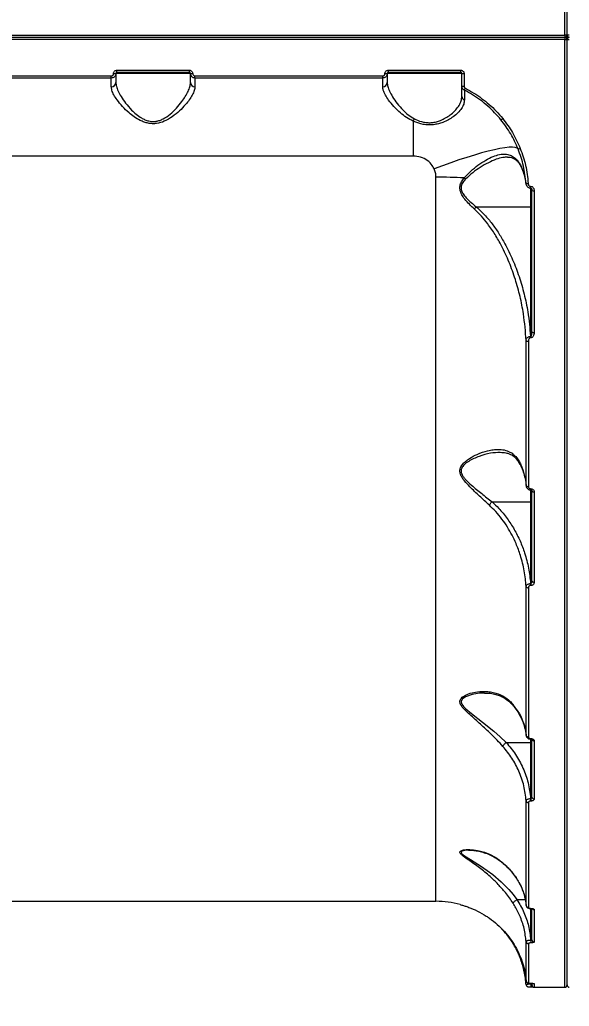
# Model space of a CAD drawing. Header units: millimetres. Extents: x -7735 to 7893, y -6545 to 6034.
# Drawn here: x -2236.2 to -1993.2, y 2272.7 to 2708.9 of the extents above; entities that cross this region are included whole.
import ezdxf

# ---------------------------------------------------------------- set-up
doc = ezdxf.new("R2010")
doc.units = ezdxf.units.MM
for name, color, linetype in [('DIKOM_ОБЪЕКТ', 7, 'Continuous'), ('DIKOM_РАЗМЕР_ЗОНА', 7, 'Continuous'), ('DIKOM_РАЗМЕР_ОБЪЕКТА', 7, 'Continuous')]:
    doc.layers.add(name, color=color, linetype=linetype)
doc.styles.add('style1', font='arial.ttf', dxfattribs={"width": 0.8})
doc.dimstyles.new('1-50', dxfattribs={"dimtxt": 300, "dimasz": 200, "dimexe": 100, "dimexo": 0, "dimgap": 100, "dimtad": 1, "dimtxsty": 'style1', "dimcen": 200, "dimclrd": 7, "dimclre": 7, "dimclrt": 7, "dimadec": 1, "dimazin": 2, "dimtfac": 1, "dimtmove": 0, "dimatfit": 2, "dimfxl": 0, "dimlwd": 25, "dimlwe": 18, "dimarcsym": 0})

# ---------------------------------------------------------------- blocks, each defined once
blk = doc.blocks.new('*D1')
at = {"layer": 'Defpoints', "color": 0, "transparency": 16777216}
for p in [(-1659.72, 4539.04), (-6635.97, -4006.79), (-1659.72, -4006.79)]:
    blk.add_point(p, dxfattribs=at)
at = {"layer": 'DIKOM_РАЗМЕР_ОБЪЕКТА', "color": 7, "lineweight": 18, "transparency": 16777216}
for p, q in [((-1659.72, 4539.04), (-6735.97, 4539.04)), ((-1659.72, -4006.79), (-6735.97, -4006.79))]:
    blk.add_line(p, q, dxfattribs=at)
at = {"layer": 'DIKOM_РАЗМЕР_ОБЪЕКТА', "color": 7, "lineweight": 25, "transparency": 16777216}
blk.add_line((-6635.97, 4339.04), (-6635.97, -3806.79), dxfattribs=at)
at = {"layer": 'DIKOM_РАЗМЕР_ОБЪЕКТА', "color": 7, "transparency": 16777216}
for points in [[(-6669.31, 4339.04), (-6602.64, 4339.04), (-6635.97, 4539.04)], [(-6669.31, -3806.79), (-6602.64, -3806.79), (-6635.97, -4006.79)]]:
    blk.add_solid(points, dxfattribs=at)
at = {"layer": 'DIKOM_РАЗМЕР_ОБЪЕКТА', "color": 7, "transparency": 16777216, "insert": (-6889.14, 266.13), "char_height": 300, "attachment_point": 5, "rotation": 90, "style": 'style1'}
blk.add_mtext('8550', dxfattribs=at)
blk = doc.blocks.new('*D2')
at = {"layer": 'Defpoints', "color": 0, "transparency": 16777216}
for p in [(-1994.19, 6033.86), (-7284.85, -5501.61), (-1994.19, -5501.61)]:
    blk.add_point(p, dxfattribs=at)
at = {"layer": 'DIKOM_РАЗМЕР_ЗОНА', "color": 7, "lineweight": 18, "transparency": 16777216}
for p, q in [((-1994.19, 6033.86), (-7384.85, 6033.86)), ((-1994.19, -5501.61), (-7384.85, -5501.61))]:
    blk.add_line(p, q, dxfattribs=at)
at = {"layer": 'DIKOM_РАЗМЕР_ЗОНА', "color": 7, "lineweight": 25, "transparency": 16777216}
blk.add_line((-7284.85, 5833.86), (-7284.85, -5301.61), dxfattribs=at)
at = {"layer": 'DIKOM_РАЗМЕР_ЗОНА', "color": 7, "transparency": 16777216}
for points in [[(-7318.18, 5833.86), (-7251.52, 5833.86), (-7284.85, 6033.86)], [(-7318.18, -5301.61), (-7251.52, -5301.61), (-7284.85, -5501.61)]]:
    blk.add_solid(points, dxfattribs=at)
at = {"layer": 'DIKOM_РАЗМЕР_ЗОНА', "color": 7, "transparency": 16777216, "insert": (-7538.02, 266.13), "char_height": 300, "attachment_point": 5, "rotation": 90, "style": 'style1'}
blk.add_mtext('11550', dxfattribs=at)

msp = doc.modelspace()

# ---------------------------------------------------------------- linework, layer by layer
at = {"layer": 'DIKOM_ОБЪЕКТ', "color": 7, "linetype": 'Continuous', "lineweight": 15}
for p, q in [((-1995.19, 2702.128), (-1995.19, 3121.125)), ((-1994.19, 2702.125), (-1994.19, 3120.125)), ((-2479.19, 2702.128), (-1995.19, 2702.128)), ((-2479.19, 2701.125), (-1995.19, 2701.125)), ((-1995.19, 2700.123), (-2479.19, 2700.123)), ((-1995.19, 2702.128), (-1995.19, 2701.125)), ((-1995.19, 2701.125), (-1995.19, 2700.123)), ((-1995.19, 2281.125), (-1995.19, 2700.123)), ((-1994.19, 2700.125), (-1994.19, 2702.125)), ((-1994.19, 2282.125), (-1994.19, 2700.125)), ((-2278.69, 2684.085), (-2195.69, 2684.085)), ((-2195.69, 2683.125), (-2278.69, 2683.125)), ((-2195.69, 2683.125), (-2195.69, 2684.085)), ((-2195.69, 2679.268), (-2195.69, 2683.125)), ((-2193.69, 2685.125), (-2193.69, 2681.075)), ((-2160.69, 2685.125), (-2193.69, 2685.125)), ((-2193.19, 2686.591), (-2161.19, 2686.591)), ((-2193.19, 2685.625), (-2193.19, 2686.591)), ((-2161.19, 2685.625), (-2193.19, 2685.625)), ((-2161.19, 2685.625), (-2161.19, 2686.591)), ((-2160.69, 2681.075), (-2160.69, 2685.125)), ((-2158.69, 2684.085), (-2075.69, 2684.085)), ((-2158.69, 2683.125), (-2158.69, 2684.085)), ((-2158.69, 2683.125), (-2158.69, 2679.268)), ((-2075.69, 2683.125), (-2158.69, 2683.125)), ((-2075.69, 2683.125), (-2075.69, 2684.085)), ((-2075.69, 2679.268), (-2075.69, 2683.125)), ((-2073.69, 2685.125), (-2073.69, 2681.075)), ((-2040.69, 2685.125), (-2073.69, 2685.125)), ((-2073.19, 2686.591), (-2041.19, 2686.591)), ((-2073.19, 2685.625), (-2073.19, 2686.591)), ((-2041.19, 2685.625), (-2073.19, 2685.625)), ((-2041.19, 2685.625), (-2041.19, 2686.591)), ((-2040.69, 2679.512), (-2040.69, 2685.125)), ((-2039.69, 2685.087), (-2039.69, 2679.461)), ((-2062.19, 2664.032), (-2062.19, 2648.623)), ((-2062.19, 2648.623), (-2412.19, 2648.623)), ((-2052.14, 2319.125), (-2052.14, 2639.278)), ((-2014.088, 2642.975), (-2014.078, 2642.951)), ((-2010.284, 2635.222), (-2010.19, 2635.222)), ((-2010.284, 2634.378), (-2010.284, 2635.222)), ((-2010.19, 2634.379), (-2010.19, 2635.222)), ((-2010.284, 2634.378), (-2010.19, 2634.378)), ((-2010.19, 2626.209), (-2010.19, 2634.389)), ((-2009.69, 2570.924), (-2009.69, 2633.441)), ((-2008.69, 2633.28), (-2008.69, 2570.614)), ((-2034.303, 2626.209), (-2010.19, 2626.209)), ((-2010.19, 2568.92), (-2010.19, 2626.209)), ((-2012.247, 2502.931), (-2012.247, 2567.11)), ((-2011.25, 2566.814), (-2011.25, 2502.492)), ((-2010.312, 2568.92), (-2010.19, 2568.92)), ((-2010.312, 2568.92), (-2010.312, 2568.273)), ((-2010.19, 2568.273), (-2010.312, 2568.273)), ((-2010.19, 2568.92), (-2010.19, 2568.273)), ((-2012.314, 2503.221), (-2012.28, 2502.797)), ((-2010.223, 2501.52), (-2010.19, 2501.52)), ((-2010.223, 2500.995), (-2010.223, 2501.52)), ((-2010.223, 2500.995), (-2010.19, 2500.995)), ((-2010.19, 2500.995), (-2010.19, 2501.52)), ((-2010.19, 2495.773), (-2010.19, 2500.996)), ((-2009.69, 2460.814), (-2009.69, 2500.582)), ((-2008.69, 2500.103), (-2008.69, 2460.24)), ((-2027.35, 2495.773), (-2010.19, 2495.773)), ((-2010.19, 2459.618), (-2010.19, 2495.773)), ((-2012.247, 2392.458), (-2012.247, 2458.29)), ((-2011.25, 2457.753), (-2011.25, 2391.776)), ((-2010.294, 2459.618), (-2010.19, 2459.618)), ((-2010.294, 2459.618), (-2010.294, 2458.719)), ((-2010.19, 2458.719), (-2010.294, 2458.719)), ((-2010.19, 2459.618), (-2010.19, 2458.719)), ((-2010.245, 2391.097), (-2010.19, 2391.097)), ((-2010.245, 2390.835), (-2010.245, 2391.097)), ((-2010.245, 2390.835), (-2010.19, 2390.835)), ((-2010.19, 2390.835), (-2010.19, 2391.097)), ((-2010.19, 2389.355), (-2010.19, 2390.802)), ((-2009.69, 2365.165), (-2009.69, 2390.825)), ((-2021.078, 2389.355), (-2010.19, 2389.355)), ((-2010.19, 2364.554), (-2010.19, 2389.355)), ((-2008.69, 2390.084), (-2008.69, 2364.364)), ((-2010.27, 2364.554), (-2010.19, 2364.554)), ((-2010.27, 2364.554), (-2010.27, 2363.424)), ((-2010.19, 2364.554), (-2010.19, 2363.424)), ((-2012.247, 2317.275), (-2012.247, 2363.56)), ((-2011.25, 2362.814), (-2011.25, 2316.426)), ((-2010.19, 2363.424), (-2010.27, 2363.424)), ((-2037.32, 2341.679), (-2037.744, 2341.681)), ((-2422.24, 2319.125), (-2052.14, 2319.125)), ((-2016.305, 2319.896), (-2012.675, 2319.896)), ((-2010.27, 2316.015), (-2010.19, 2316.015)), ((-2010.27, 2315.932), (-2010.27, 2316.015)), ((-2010.27, 2315.932), (-2010.19, 2315.932)), ((-2010.27, 2315.932), (-2010.27, 2315.932)), ((-2010.19, 2315.932), (-2010.19, 2316.015)), ((-2010.19, 2302.014), (-2010.19, 2315.932)), ((-2009.69, 2302.139), (-2009.69, 2315.766)), ((-2008.69, 2315.388), (-2008.69, 2301.187)), ((-2012.247, 2283.92), (-2012.247, 2301.312)), ((-2011.25, 2300.428), (-2011.25, 2282.998)), ((-2010.245, 2302.014), (-2010.19, 2302.014)), ((-2010.245, 2302.014), (-2010.245, 2300.73)), ((-2010.19, 2300.73), (-2010.245, 2300.73)), ((-2010.19, 2302.014), (-2010.19, 2300.73)), ((-2010.294, 2282.888), (-2010.19, 2282.888)), ((-2010.294, 2282.884), (-2010.294, 2282.888)), ((-2010.294, 2282.884), (-2010.19, 2282.884)), ((-2010.247, 2282.803), (-2010.223, 2282.629)), ((-2010.223, 2282.629), (-2010.19, 2282.629)), ((-2010.223, 2282.629), (-2010.223, 2281.294)), ((-2010.223, 2281.294), (-2010.19, 2281.294)), ((-2010.19, 2282.884), (-2010.19, 2282.888)), ((-2010.19, 2282.629), (-2010.19, 2282.881)), ((-2010.19, 2282.629), (-2010.19, 2281.294)), ((-2009.69, 2282.125), (-2009.69, 2282.729)), ((-2008.69, 2282.722), (-2008.69, 2281.125)), ((-2008.69, 2281.125), (-1995.19, 2281.125))]:
    msp.add_line(p, q, dxfattribs=at)
at = {"layer": 'DIKOM_ОБЪЕКТ', "color": 7, "linetype": 'Continuous', "lineweight": 15, "flags": 128}
for points in [[(-2015.796, 2651.741), (-2016.274, 2652.156), (-2017.113, 2652.419), (-2018.306, 2652.529), (-2019.84, 2652.483), (-2021.7, 2652.283), (-2023.868, 2651.93), (-2026.323, 2651.428), (-2029.04, 2650.782), (-2031.993, 2649.999), (-2035.153, 2649.085), (-2038.487, 2648.05), (-2041.964, 2646.904), (-2045.548, 2645.658), (-2049.206, 2644.326), (-2052.9, 2642.919)], [(-2014.144, 2643.303), (-2014.114, 2643.052), (-2014.088, 2642.975)], [(-2009.69, 2626.374), (-2009.7, 2626.342), (-2009.728, 2626.311), (-2009.774, 2626.282), (-2009.837, 2626.257), (-2009.913, 2626.237), (-2009.999, 2626.221), (-2010.093, 2626.212), (-2010.19, 2626.209)], [(-2009.69, 2570.924), (-2009.671, 2570.864), (-2009.614, 2570.806), (-2009.522, 2570.752), (-2009.397, 2570.705), (-2009.246, 2570.666), (-2009.073, 2570.637), (-2008.885, 2570.62), (-2008.69, 2570.614)], [(-2012.247, 2502.931), (-2012.216, 2502.843), (-2012.152, 2502.76), (-2012.055, 2502.685), (-2011.931, 2502.619), (-2011.783, 2502.565), (-2011.616, 2502.525), (-2011.436, 2502.5), (-2011.25, 2502.492)], [(-2009.69, 2500.582), (-2009.671, 2500.489), (-2009.614, 2500.399), (-2009.522, 2500.316), (-2009.397, 2500.244), (-2009.246, 2500.184), (-2009.073, 2500.14), (-2008.885, 2500.113), (-2008.69, 2500.103)], [(-2009.69, 2495.934), (-2009.7, 2495.902), (-2009.728, 2495.872), (-2009.774, 2495.844), (-2009.837, 2495.82), (-2009.913, 2495.8), (-2009.999, 2495.785), (-2010.093, 2495.776), (-2010.19, 2495.773)], [(-2009.69, 2460.814), (-2009.671, 2460.702), (-2009.614, 2460.594), (-2009.522, 2460.495), (-2009.397, 2460.408), (-2009.246, 2460.337), (-2009.073, 2460.284), (-2008.885, 2460.251), (-2008.69, 2460.24)], [(-2030.628, 2411.089), (-2032.926, 2411.091), (-2036.144, 2410.579), (-2039.106, 2409.534), (-2040.589, 2408.446), (-2041.011, 2407.475), (-2040.829, 2406.539), (-2040.7, 2406.28), (-2039.905, 2405.21), (-2038.86, 2404.186), (-2036.462, 2402.204), (-2031.514, 2398.361), (-2026.534, 2394.325), (-2023.747, 2391.868), (-2021.081, 2389.355), (-2021.081, 2389.354), (-2021.081, 2389.354)], [(-2009.69, 2389.518), (-2009.7, 2389.486), (-2009.728, 2389.456), (-2009.774, 2389.427), (-2009.837, 2389.403), (-2009.913, 2389.383), (-2009.999, 2389.367), (-2010.093, 2389.358), (-2010.19, 2389.355)], [(-2037.744, 2341.681), (-2038.85, 2341.685), (-2040.503, 2341.325), (-2040.98, 2340.925), (-2040.885, 2340.38), (-2040.88, 2340.372), (-2040.733, 2340.182), (-2039.523, 2339.206), (-2036.939, 2337.606), (-2032.005, 2334.515), (-2027, 2330.904), (-2023.339, 2327.764), (-2019.901, 2324.299), (-2018.03, 2322.127), (-2016.313, 2319.896), (-2016.312, 2319.894), (-2016.312, 2319.894)]]:
    msp.add_lwpolyline(points, dxfattribs=at)
at = {"layer": 'DIKOM_ОБЪЕКТ', "color": 7, "linetype": 'Continuous', "lineweight": 15}
for centre, radius, start, end in [((-1994.95, 2593.01), 109.118, 89.60086, 90.12591), ((-1995.19, 2702.125), 1, 270, 0), ((-1995.19, 2700.125), 1, 0, 90), ((-1994.897, 2786.97), 86.847, 269.80677, 270.46646), ((-1993.43, 2592.956), 109.171, 89.87417, 90.39902), ((-1993.19, 2702.125), 1, 180, 270), ((-1993.19, 2700.125), 1, 90, 180), ((-1993.483, 2787.02), 86.898, 269.53371, 270.1931), ((-2194.44, 2691.664), 6.581, 267.82465, 276.54487), ((-2159.94, 2691.672), 6.59, 263.46048, 272.17105), ((-2074.44, 2691.666), 6.583, 267.82618, 276.54334), ((-2039.94, 2691.664), 6.581, 263.45513, 272.17535), ((-2195.598, 2681.176), 1.911, 267.24616, 356.95279), ((-2158.782, 2681.177), 1.911, 183.05735, 272.75049), ((-2075.599, 2681.177), 1.911, 267.24951, 356.94265), ((-2039.941, 2684.327), 4.872, 261.15423, 272.94927), ((-2047.822, 2682.706), 9.616, 328.82578, 334.50277), ((-2038.93, 2675.079), 1.761, 181.82841, 248.86806), ((-2068.568, 2667.994), 7.508, 328.15119, 337.14053), ((-2025.038, 2667.826), 3.541, 297.42811, 312.82021), ((-2015.953, 2654.118), 2.382, 273.76967, 297.07182), ((-2052.017, 2402.914), 236.364, 87.00389, 90.02989), ((-2035.459, 2643.426), 6.137, 226.76814, 234.31765), ((-2011.712, 2638.459), 1.972, 250.87535, 280.19289), ((-2008.933, 2634.952), 1.69, 243.39425, 278.27075), ((-2028.172, 2620.23), 8.564, 135.72003, 144.59758), ((-2011.452, 2567.959), 1.163, 226.87458, 280.02624), ((-2011.4, 2458.669), 0.929, 204.11883, 279.26659), ((-2011.353, 2392.695), 0.925, 194.80412, 276.41751), ((-2008.788, 2391.026), 0.947, 200.98778, 275.9509), ((-2008.779, 2365.277), 0.918, 186.99049, 275.5734), ((-2011.329, 2363.747), 0.937, 191.50243, 274.84988), ((-2052.14, 2279.125), 40, 74.5152, 90), ((-2011.286, 2317.394), 0.968, 187.04495, 272.13936), ((-2008.702, 2316.417), 1.029, 217.70968, 270.63968), ((-2011.27, 2301.409), 0.982, 185.68249, 271.19172), ((-2008.713, 2302.164), 0.977, 181.45813, 271.35397), ((-2011.252, 2283.996), 0.998, 184.34689, 270.10476), ((-2008.69, 2282.125), 1, 180, 270), ((-2008.69, 2283.725), 1.003, 243.22775, 270.01177), ((-1995.19, 2282.125), 1, 270, 0), ((-1993.19, 2282.125), 1, 180, 270)]:
    msp.add_arc(centre, radius, start, end, dxfattribs=at)
for points, knots in [([(-2193.69, 2685.125), (-2193.7, 2684.977), (-2193.725, 2684.605), (-2193.965, 2684.043), (-2194.417, 2683.536), (-2195.016, 2683.192), (-2195.465, 2683.147), (-2195.69, 2683.125)], [0, 0, 0, 0, 0.14174622, 0.35640857, 0.57095612, 0.78544764, 1, 1, 1, 1]), ([(-2195.69, 2684.085), (-2195.578, 2684.096), (-2195.353, 2684.118), (-2195.054, 2684.291), (-2194.827, 2684.545), (-2194.707, 2684.827), (-2194.695, 2685.013), (-2194.69, 2685.087)], [0, 0, 0, 0, 0.2141783, 0.4285698, 0.643208, 0.8580825, 1, 1, 1, 1]), ([(-2194.69, 2685.087), (-2194.683, 2685.198), (-2194.665, 2685.478), (-2194.484, 2685.9), (-2194.145, 2686.282), (-2193.696, 2686.541), (-2193.359, 2686.574), (-2193.19, 2686.591)], [0, 0, 0, 0, 0.1418074, 0.3567511, 0.571307, 0.7856827, 1, 1, 1, 1]), ([(-2193.19, 2685.625), (-2193.246, 2685.62), (-2193.359, 2685.609), (-2193.509, 2685.523), (-2193.622, 2685.396), (-2193.682, 2685.255), (-2193.688, 2685.162), (-2193.69, 2685.125)], [0, 0, 0, 0, 0.2139889, 0.4282632, 0.6427117, 0.8577984, 1, 1, 1, 1]), ([(-2161.19, 2686.591), (-2161.08, 2686.583), (-2160.801, 2686.565), (-2160.38, 2686.385), (-2159.999, 2686.045), (-2159.74, 2685.594), (-2159.707, 2685.256), (-2159.69, 2685.087)], [0, 0, 0, 0, 0.1406966, 0.3551322, 0.5698777, 0.7849253, 1, 1, 1, 1]), ([(-2160.69, 2685.125), (-2160.696, 2685.181), (-2160.707, 2685.294), (-2160.793, 2685.444), (-2160.92, 2685.557), (-2161.061, 2685.617), (-2161.154, 2685.623), (-2161.19, 2685.625)], [0, 0, 0, 0, 0.21530992, 0.43072432, 0.64527714, 0.85960956, 1, 1, 1, 1]), ([(-2158.69, 2683.125), (-2158.837, 2683.135), (-2159.208, 2683.159), (-2159.771, 2683.398), (-2160.279, 2683.851), (-2160.624, 2684.45), (-2160.668, 2684.9), (-2160.69, 2685.125)], [0, 0, 0, 0, 0.14072, 0.3554797, 0.5703083, 0.7851707, 1, 1, 1, 1]), ([(-2159.69, 2685.087), (-2159.679, 2684.974), (-2159.657, 2684.749), (-2159.484, 2684.448), (-2159.231, 2684.222), (-2158.949, 2684.102), (-2158.764, 2684.089), (-2158.69, 2684.085)], [0, 0, 0, 0, 0.2151818, 0.4301697, 0.6449691, 0.8594255, 1, 1, 1, 1]), ([(-2073.69, 2685.125), (-2073.7, 2684.977), (-2073.724, 2684.605), (-2073.965, 2684.043), (-2074.417, 2683.536), (-2075.016, 2683.192), (-2075.466, 2683.147), (-2075.69, 2683.125)], [0, 0, 0, 0, 0.1417421, 0.3564272, 0.5709686, 0.7854539, 1, 1, 1, 1]), ([(-2075.69, 2684.085), (-2075.578, 2684.096), (-2075.353, 2684.118), (-2075.054, 2684.291), (-2074.828, 2684.545), (-2074.707, 2684.827), (-2074.695, 2685.013), (-2074.69, 2685.087)], [0, 0, 0, 0, 0.21430542, 0.42867406, 0.6431883, 0.85809768, 1, 1, 1, 1]), ([(-2074.69, 2685.087), (-2074.683, 2685.198), (-2074.665, 2685.478), (-2074.485, 2685.901), (-2074.145, 2686.282), (-2073.696, 2686.541), (-2073.359, 2686.574), (-2073.19, 2686.591)], [0, 0, 0, 0, 0.1418159, 0.3567339, 0.57137, 0.7856698, 1, 1, 1, 1]), ([(-2073.19, 2685.625), (-2073.246, 2685.62), (-2073.359, 2685.609), (-2073.509, 2685.522), (-2073.622, 2685.396), (-2073.682, 2685.255), (-2073.688, 2685.162), (-2073.69, 2685.125)], [0, 0, 0, 0, 0.2140098, 0.4280394, 0.6427104, 0.857818, 1, 1, 1, 1]), ([(-2041.19, 2686.591), (-2041.08, 2686.583), (-2040.801, 2686.565), (-2040.38, 2686.385), (-2039.999, 2686.045), (-2039.74, 2685.594), (-2039.707, 2685.256), (-2039.69, 2685.087)], [0, 0, 0, 0, 0.1406037, 0.3551452, 0.5699027, 0.7849133, 1, 1, 1, 1]), ([(-2040.69, 2685.125), (-2040.696, 2685.181), (-2040.707, 2685.294), (-2040.793, 2685.444), (-2040.92, 2685.557), (-2041.061, 2685.617), (-2041.153, 2685.623), (-2041.19, 2685.625)], [0, 0, 0, 0, 0.21532164, 0.43074776, 0.64553889, 0.85960192, 1, 1, 1, 1]), ([(-2158.69, 2679.268), (-2158.752, 2678.723), (-2158.877, 2677.614), (-2159.8, 2675.641), (-2161.152, 2673.511), (-2163.025, 2671.144), (-2165.487, 2668.565), (-2168.563, 2665.996), (-2171.98, 2663.951), (-2175.092, 2663.006), (-2177.537, 2662.876), (-2179.406, 2663.092), (-2181.252, 2663.612), (-2183.357, 2664.529), (-2185.614, 2665.913), (-2188.254, 2667.995), (-2190.861, 2670.562), (-2193.069, 2673.263), (-2194.615, 2675.689), (-2195.523, 2677.677), (-2195.638, 2678.769), (-2195.69, 2679.268)], [0, 0, 0, 0, 0.0545834, 0.1110314, 0.165947, 0.2220147, 0.2890712, 0.3579619, 0.4226743, 0.4774027, 0.5047503, 0.5330994, 0.5623539, 0.5923827, 0.6398895, 0.6885856, 0.7592828, 0.8320601, 0.8901594, 0.9498665, 1, 1, 1, 1]), ([(-2193.69, 2681.075), (-2193.643, 2680.551), (-2193.541, 2679.414), (-2192.739, 2677.334), (-2191.384, 2674.821), (-2189.415, 2671.976), (-2187.12, 2669.302), (-2184.742, 2667.087), (-2182.751, 2665.635), (-2180.844, 2664.651), (-2178.912, 2663.997), (-2177.181, 2663.853), (-2175.559, 2664.044), (-2174.273, 2664.37), (-2172.083, 2665.316), (-2169.485, 2667.152), (-2166.758, 2669.832), (-2164.578, 2672.516), (-2162.895, 2675.017), (-2161.7, 2677.226), (-2160.865, 2679.31), (-2160.749, 2680.481), (-2160.69, 2681.075)], [0, 0, 0, 0, 0.0507141, 0.1099133, 0.170725, 0.2426519, 0.3164748, 0.3637487, 0.4119895, 0.4400455, 0.4688592, 0.5100987, 0.521085, 0.546817, 0.5734101, 0.6369347, 0.7046128, 0.7741506, 0.8302516, 0.8873308, 0.9428804, 1, 1, 1, 1]), ([(-2062.19, 2664.032), (-2063.213, 2664.554), (-2065.262, 2665.601), (-2068.107, 2667.877), (-2070.812, 2670.492), (-2073.033, 2673.217), (-2074.585, 2675.634), (-2075.516, 2677.652), (-2075.635, 2678.754), (-2075.69, 2679.268)], [0, 0, 0, 0, 0.12814653, 0.25673435, 0.42681167, 0.59688083, 0.73730977, 0.87757177, 1, 1, 1, 1]), ([(-2073.69, 2681.075), (-2073.641, 2680.535), (-2073.534, 2679.379), (-2072.708, 2677.268), (-2071.337, 2674.746), (-2069.356, 2671.893), (-2066.975, 2669.162), (-2064.436, 2666.769), (-2062.587, 2665.646), (-2061.65, 2665.077)], [0, 0, 0, 0, 0.1227089, 0.26246, 0.4060128, 0.5749232, 0.7482601, 0.872362, 1, 1, 1, 1]), ([(-2039.594, 2677.728), (-2039.646, 2677.756), (-2039.895, 2677.891), (-2040.278, 2678.239), (-2040.624, 2678.837), (-2040.668, 2679.287), (-2040.69, 2679.512)], [0, 0, 0, 0, 0.0805659, 0.3870606, 0.693617, 1, 1, 1, 1]), ([(-2040.69, 2675.023), (-2040.69, 2675.869), (-2040.69, 2677.612), (-2040.69, 2679.186), (-2040.69, 2679.403), (-2040.69, 2679.512)], [0, 0, 0, 0, 0.3175214, 0.6539196, 1, 1, 1, 1]), ([(-2039.69, 2679.461), (-2039.679, 2679.348), (-2039.657, 2679.122), (-2039.484, 2678.823), (-2039.293, 2678.648), (-2039.168, 2678.581), (-2039.142, 2678.566)], [0, 0, 0, 0, 0.3066727, 0.6131873, 0.9195053, 1, 1, 1, 1]), ([(-2039.142, 2678.566), (-2037.9, 2677.898), (-2035.417, 2676.561), (-2031.918, 2674.173), (-2028.59, 2671.498), (-2025.454, 2668.534), (-2023.572, 2666.33), (-2022.631, 2665.228)], [0, 0, 0, 0, 0.1976857, 0.3953851, 0.5930936, 0.7965396, 1, 1, 1, 1]), ([(-2061.65, 2665.077), (-2061.454, 2664.979), (-2060.199, 2664.351), (-2058.215, 2663.65), (-2055.712, 2663.334), (-2054.303, 2663.384), (-2052.873, 2663.563), (-2051.43, 2663.884), (-2049.368, 2664.647), (-2047.298, 2665.75), (-2045.186, 2667.259), (-2043.306, 2669.048), (-2041.839, 2671.032), (-2040.876, 2673.054), (-2040.753, 2674.361), (-2040.69, 2675.023)], [0, 0, 0, 0, 0.0200969, 0.1287264, 0.1852695, 0.2440013, 0.2548611, 0.3167945, 0.3805876, 0.4664175, 0.5546284, 0.663825, 0.7761658, 0.886557, 1, 1, 1, 1]), ([(-2039.594, 2677.728), (-2039.593, 2677.632), (-2039.589, 2677.437), (-2039.581, 2676.03), (-2039.572, 2674.549), (-2039.567, 2673.685), (-2039.565, 2673.437)], [0, 0, 0, 0, 0.3362302, 0.6822337, 0.9087819, 1, 1, 1, 1]), ([(-2023.407, 2664.682), (-2025.245, 2666.743), (-2028.03, 2669.866), (-2032.419, 2673.359), (-2035.906, 2675.749), (-2038.376, 2677.075), (-2039.594, 2677.728)], [0, 0, 0, 0, 0.3951671, 0.5986672, 0.8021786, 1, 1, 1, 1]), ([(-2039.565, 2673.437), (-2039.625, 2672.823), (-2039.747, 2671.577), (-2040.752, 2669.663), (-2042.329, 2667.754), (-2044.327, 2666.06), (-2046.619, 2664.613), (-2048.835, 2663.577), (-2051.079, 2662.856), (-2053.222, 2662.447), (-2055.502, 2662.339), (-2058.347, 2662.639), (-2060.597, 2663.334), (-2061.977, 2663.938), (-2062.19, 2664.032)], [0, 0, 0, 0, 0.10847684, 0.22021734, 0.32764457, 0.43830326, 0.52379708, 0.61150316, 0.67450955, 0.73908705, 0.80276938, 0.86889279, 0.97972773, 1, 1, 1, 1]), ([(-2022.631, 2665.228), (-2021.102, 2663.192), (-2018.007, 2659.071), (-2015.923, 2654.373), (-2014.869, 2651.997)], [0, 0, 0, 0, 0.49416821, 1, 1, 1, 1]), ([(-2015.796, 2651.741), (-2016.804, 2654.013), (-2018.844, 2658.61), (-2021.874, 2662.643), (-2023.407, 2664.682)], [0, 0, 0, 0, 0.4941579, 1, 1, 1, 1]), ([(-2014.869, 2651.997), (-2013.99, 2649.511), (-2012.211, 2644.478), (-2011.648, 2639.193), (-2011.363, 2636.518)], [0, 0, 0, 0, 0.49384421, 1, 1, 1, 1]), ([(-2052.9, 2642.919), (-2053.167, 2643.439), (-2053.915, 2644.893), (-2055.922, 2646.818), (-2058.871, 2648.334), (-2061.077, 2648.526), (-2062.19, 2648.623)], [0, 0, 0, 0, 0.1529661, 0.4283752, 0.7114369, 1, 1, 1, 1]), ([(-2039.663, 2638.955), (-2038.689, 2640.002), (-2036.741, 2642.099), (-2033.444, 2644.656), (-2030.139, 2646.884), (-2026.937, 2648.489), (-2024.016, 2649.397), (-2021.513, 2649.597), (-2019.337, 2649.148), (-2017.47, 2648.144), (-2015.838, 2646.496), (-2014.768, 2644.762), (-2014.265, 2643.587), (-2014.144, 2643.303)], [0, 0, 0, 0, 0.10367808, 0.20754412, 0.32057453, 0.43354139, 0.53381274, 0.63400169, 0.71848951, 0.80291191, 0.88795929, 0.97292515, 1, 1, 1, 1]), ([(-2020.448, 2648.105), (-2021.131, 2648.093), (-2022.742, 2648.067), (-2025.599, 2647.229), (-2028.974, 2645.759), (-2032.458, 2643.706), (-2035.909, 2641.333), (-2037.989, 2639.411), (-2039.039, 2638.441)], [0, 0, 0, 0, 0.1225427, 0.2885967, 0.4728293, 0.6613433, 0.8291017, 1, 1, 1, 1]), ([(-2020.452, 2648.136), (-2020.278, 2648.143), (-2019.634, 2648.17), (-2018.664, 2647.95), (-2017.554, 2647.494), (-2016.593, 2646.8), (-2015.712, 2645.884), (-2014.929, 2644.723), (-2014.38, 2643.722), (-2014.143, 2643.08), (-2014.094, 2642.947)], [0, 0, 0, 0, 0.06228844, 0.23081325, 0.40626902, 0.5534161, 0.69226467, 0.83998276, 0.96686737, 1, 1, 1, 1]), ([(-2012.358, 2636.596), (-2012.628, 2639.15), (-2013.175, 2644.321), (-2014.916, 2649.248), (-2015.796, 2651.741)], [0, 0, 0, 0, 0.493842, 1, 1, 1, 1]), ([(-2014.144, 2643.303), (-2013.776, 2642.324), (-2012.948, 2640.125), (-2012.569, 2637.855), (-2012.358, 2636.596)], [0, 0, 0, 0, 0.4451135, 1, 1, 1, 1]), ([(-2052.14, 2639.278), (-2052.141, 2639.336), (-2052.145, 2639.976), (-2052.272, 2641.23), (-2052.688, 2642.349), (-2052.9, 2642.919)], [0, 0, 0, 0, 0.04684276, 0.51425449, 1, 1, 1, 1]), ([(-2035.152, 2625.191), (-2035.888, 2625.877), (-2037.367, 2627.256), (-2039.277, 2629.354), (-2040.782, 2631.5), (-2041.58, 2633.529), (-2041.551, 2635.55), (-2040.873, 2637.342), (-2040.077, 2638.402), (-2039.663, 2638.955)], [0, 0, 0, 0, 0.1836436, 0.3692309, 0.5090729, 0.652207, 0.7508437, 0.8702118, 1, 1, 1, 1]), ([(-2014.14, 2642.957), (-2014.05, 2642.742), (-2013.588, 2641.633), (-2012.975, 2639.584), (-2012.524, 2637.616), (-2012.417, 2636.56), (-2012.404, 2636.436)], [0, 0, 0, 0, 0.1011207, 0.5220014, 0.9441431, 1, 1, 1, 1]), ([(-2039.039, 2638.441), (-2039.471, 2637.957), (-2040.289, 2637.042), (-2041.02, 2635.443), (-2041.05, 2633.72), (-2040.56, 2632.573), (-2039.799, 2631.327), (-2038.609, 2629.897), (-2036.621, 2628.031), (-2035.076, 2626.817), (-2034.303, 2626.209)], [0, 0, 0, 0, 0.1297904, 0.2451217, 0.3384577, 0.4557931, 0.4772348, 0.6177333, 0.8086953, 1, 1, 1, 1]), ([(-2012.335, 2636.446), (-2012.333, 2636.407), (-2012.317, 2636.056), (-2012.074, 2635.476), (-2011.574, 2634.834), (-2010.962, 2634.486), (-2010.503, 2634.338), (-2010.287, 2634.38), (-2010.283, 2634.381)], [0, 0, 0, 0, 0.0374356, 0.3320799, 0.5751396, 0.7923738, 0.9964118, 1, 1, 1, 1]), ([(-2011.363, 2636.518), (-2011.338, 2636.352), (-2011.289, 2636.024), (-2011.059, 2635.622), (-2010.774, 2635.359), (-2010.509, 2635.238), (-2010.347, 2635.226), (-2010.284, 2635.222)], [0, 0, 0, 0, 0.27349524, 0.53930989, 0.73864437, 0.89897142, 1, 1, 1, 1]), ([(-2010.19, 2635.222), (-2010.081, 2635.212), (-2009.827, 2635.191), (-2009.437, 2634.99), (-2009.052, 2634.601), (-2008.752, 2634.007), (-2008.712, 2633.531), (-2008.69, 2633.28)], [0, 0, 0, 0, 0.120536, 0.2783676, 0.4706366, 0.7208555, 1, 1, 1, 1]), ([(-2010.251, 2634.367), (-2010.234, 2634.372), (-2010.205, 2634.381), (-2010.153, 2634.376), (-2010.084, 2634.352), (-2009.971, 2634.271), (-2009.825, 2634.074), (-2009.706, 2633.78), (-2009.708, 2633.547), (-2009.708, 2633.44)], [0, 0, 0, 0, 0.0414649, 0.0760092, 0.1212367, 0.2248702, 0.4218138, 0.7317733, 1, 1, 1, 1]), ([(-2034.303, 2626.209), (-2033.049, 2625.039), (-2030.539, 2622.697), (-2027.264, 2618.691), (-2024.287, 2614.425), (-2021.172, 2609.125), (-2018.113, 2602.792), (-2015.285, 2595.332), (-2013.062, 2587.622), (-2011.197, 2578.801), (-2010.634, 2572.522), (-2010.312, 2568.92)], [0, 0, 0, 0, 0.0792683, 0.1585954, 0.2405899, 0.3226077, 0.4472339, 0.5718925, 0.6998626, 0.8278386, 1, 1, 1, 1]), ([(-2012.247, 2567.11), (-2012.556, 2571.046), (-2013.067, 2577.573), (-2014.882, 2586.557), (-2016.959, 2594.157), (-2019.651, 2601.648), (-2022.692, 2608.258), (-2025.915, 2613.946), (-2028.919, 2618.329), (-2031.985, 2622.115), (-2034.094, 2624.163), (-2035.152, 2625.191)], [0, 0, 0, 0, 0.1867539, 0.3097298, 0.4327031, 0.5585121, 0.6842844, 0.7740112, 0.8643088, 0.9318927, 1, 1, 1, 1]), ([(-2010.19, 2568.92), (-2010.173, 2568.922), (-2010.135, 2568.927), (-2010.07, 2568.972), (-2009.956, 2569.117), (-2009.728, 2569.766), (-2009.707, 2570.407), (-2009.69, 2570.924)], [0, 0, 0, 0, 0.0239961, 0.0534771, 0.1070989, 0.2794355, 1, 1, 1, 1]), ([(-2008.69, 2570.614), (-2008.711, 2570.309), (-2008.752, 2569.722), (-2009.059, 2568.997), (-2009.449, 2568.547), (-2009.82, 2568.316), (-2010.067, 2568.287), (-2010.19, 2568.273)], [0, 0, 0, 0, 0.3047257, 0.58765, 0.7664583, 0.8828511, 1, 1, 1, 1]), ([(-2012.247, 2567.11), (-2012.213, 2567.343), (-2012.146, 2567.802), (-2011.735, 2568.357), (-2011.247, 2568.696), (-2010.778, 2568.877), (-2010.47, 2568.905), (-2010.312, 2568.92)], [0, 0, 0, 0, 0.2704733, 0.5335592, 0.7181685, 0.8553188, 1, 1, 1, 1]), ([(-2010.312, 2568.273), (-2010.391, 2568.264), (-2010.55, 2568.246), (-2010.786, 2568.1), (-2011.027, 2567.819), (-2011.213, 2567.368), (-2011.237, 2567.004), (-2011.25, 2566.814)], [0, 0, 0, 0, 0.1205959, 0.2405612, 0.4168238, 0.6949569, 1, 1, 1, 1]), ([(-2028.533, 2494.269), (-2029.968, 2495.584), (-2032.873, 2498.247), (-2036.655, 2501.792), (-2039.209, 2504.534), (-2040.565, 2506.387), (-2041.34, 2507.873), (-2041.646, 2509.43), (-2041.308, 2511.041), (-2040.313, 2512.513), (-2038.921, 2513.827), (-2036.814, 2515.32), (-2033.574, 2517.032), (-2030.017, 2518.258), (-2026.896, 2518.85), (-2024.417, 2519.013), (-2021.876, 2518.756), (-2019.546, 2517.937), (-2017.6, 2516.598), (-2016.112, 2514.976), (-2015.352, 2513.567), (-2015.006, 2512.927)], [0, 0, 0, 0, 0.0913263, 0.1848751, 0.239018, 0.2664365, 0.2946542, 0.3210552, 0.3475138, 0.3830352, 0.4182932, 0.45363, 0.5268346, 0.6259281, 0.6770924, 0.7282368, 0.7903857, 0.8540576, 0.9046377, 0.9566744, 1, 1, 1, 1]), ([(-2023.697, 2517.578), (-2025.14, 2517.514), (-2028.186, 2517.38), (-2032.17, 2516.179), (-2035.417, 2514.895), (-2037.698, 2513.711), (-2039.545, 2512.315), (-2040.755, 2510.847), (-2041.124, 2509.393), (-2040.8, 2508.026), (-2040.046, 2506.769), (-2039.344, 2505.937), (-2038.196, 2504.692), (-2035.862, 2502.563), (-2031.923, 2499.362), (-2028.875, 2496.969), (-2027.35, 2495.773)], [0, 0, 0, 0, 0.128951, 0.2721495, 0.3392689, 0.4064234, 0.4729991, 0.520165, 0.5541636, 0.5880796, 0.6224427, 0.6570293, 0.6626848, 0.7379023, 0.8689192, 1, 1, 1, 1]), ([(-2023.724, 2517.64), (-2023.219, 2517.63), (-2022.06, 2517.608), (-2020.503, 2517.262), (-2019.068, 2516.738), (-2017.879, 2515.979), (-2016.763, 2514.912), (-2015.814, 2513.678), (-2015.296, 2512.689), (-2015.069, 2512.254)], [0, 0, 0, 0, 0.1332463, 0.3055978, 0.4476309, 0.5938008, 0.7432454, 0.8872437, 1, 1, 1, 1]), ([(-2015.006, 2512.927), (-2015.009, 2512.907), (-2015.036, 2512.746), (-2015.044, 2512.549), (-2014.947, 2512.424), (-2014.93, 2512.401)], [0, 0, 0, 0, 0.1036097, 0.8366278, 1, 1, 1, 1]), ([(-2015.006, 2512.927), (-2014.879, 2512.654), (-2014.082, 2510.938), (-2012.896, 2507.629), (-2012.466, 2504.517), (-2012.247, 2502.931)], [0, 0, 0, 0, 0.08497564, 0.53345744, 1, 1, 1, 1]), ([(-2014.947, 2512.391), (-2014.929, 2512.357), (-2014.436, 2511.452), (-2013.723, 2509.6), (-2012.874, 2506.837), (-2012.417, 2504.697), (-2012.332, 2503.484), (-2012.314, 2503.221)], [0, 0, 0, 0, 0.0114448, 0.3103707, 0.6119724, 0.9158222, 1, 1, 1, 1]), ([(-2012.238, 2502.816), (-2012.239, 2502.801), (-2012.253, 2502.546), (-2012.057, 2502.053), (-2011.604, 2501.462), (-2010.947, 2501.063), (-2010.455, 2501.027), (-2010.223, 2501.01)], [0, 0, 0, 0, 0.0155026, 0.2612879, 0.5139293, 0.7710171, 1, 1, 1, 1]), ([(-2011.25, 2502.492), (-2011.237, 2502.377), (-2011.212, 2502.148), (-2011.014, 2501.844), (-2010.728, 2501.624), (-2010.443, 2501.53), (-2010.274, 2501.522), (-2010.223, 2501.52)], [0, 0, 0, 0, 0.2336802, 0.4673206, 0.6955799, 0.9087423, 1, 1, 1, 1]), ([(-2010.191, 2500.992), (-2010.165, 2500.992), (-2010.096, 2500.993), (-2009.984, 2500.962), (-2009.867, 2500.902), (-2009.765, 2500.809), (-2009.698, 2500.696), (-2009.7, 2500.62), (-2009.702, 2500.582)], [0, 0, 0, 0, 0.0676384, 0.1856249, 0.324257, 0.5016246, 0.7458755, 1, 1, 1, 1]), ([(-2010.19, 2501.52), (-2010.115, 2501.517), (-2009.868, 2501.506), (-2009.453, 2501.37), (-2009.034, 2501.051), (-2008.746, 2500.608), (-2008.709, 2500.271), (-2008.69, 2500.103)], [0, 0, 0, 0, 0.0931174, 0.3039175, 0.5301793, 0.76513, 1, 1, 1, 1]), ([(-2028.533, 2494.269), (-2028.506, 2494.317), (-2028.417, 2494.471), (-2028.191, 2494.806), (-2027.816, 2495.285), (-2027.508, 2495.609), (-2027.354, 2495.772)], [0, 0, 0, 0, 0.1074455, 0.3494892, 0.6746923, 1, 1, 1, 1]), ([(-2027.35, 2495.773), (-2027.351, 2495.773), (-2027.352, 2495.773), (-2027.353, 2495.772), (-2027.353, 2495.772), (-2027.354, 2495.772)], [0, 0, 0, 0, 0.4598978, 0.8133053, 1, 1, 1, 1]), ([(-2027.354, 2495.772), (-2026.343, 2494.819), (-2023.919, 2492.533), (-2020.601, 2488.452), (-2017.457, 2483.613), (-2014.872, 2478.485), (-2012.707, 2472.766), (-2011.036, 2466.468), (-2010.541, 2461.902), (-2010.294, 2459.618)], [0, 0, 0, 0, 0.099976, 0.2399013, 0.380321, 0.520385, 0.6601433, 0.8300701, 1, 1, 1, 1]), ([(-2012.247, 2458.29), (-2012.471, 2460.604), (-2012.921, 2465.263), (-2014.545, 2471.617), (-2016.953, 2478.153), (-2019.745, 2483.526), (-2022.928, 2488.149), (-2025.579, 2491.4), (-2027.57, 2493.334), (-2028.533, 2494.269)], [0, 0, 0, 0, 0.1738761, 0.3501391, 0.4880592, 0.6922734, 0.7971155, 0.9019381, 1, 1, 1, 1]), ([(-2010.19, 2459.618), (-2010.165, 2459.621), (-2010.113, 2459.627), (-2010.014, 2459.684), (-2009.904, 2459.815), (-2009.798, 2460.044), (-2009.718, 2460.362), (-2009.692, 2460.631), (-2009.69, 2460.791), (-2009.69, 2460.814)], [0, 0, 0, 0, 0.0552079, 0.1098624, 0.2436615, 0.4174553, 0.6518268, 0.9517755, 1, 1, 1, 1]), ([(-2008.69, 2460.24), (-2008.691, 2460.212), (-2008.694, 2460.005), (-2008.778, 2459.649), (-2009.031, 2459.238), (-2009.363, 2458.948), (-2009.754, 2458.756), (-2010.045, 2458.731), (-2010.19, 2458.719)], [0, 0, 0, 0, 0.0392111, 0.2872482, 0.4951707, 0.6709704, 0.8353091, 1, 1, 1, 1]), ([(-2012.247, 2458.29), (-2012.246, 2458.315), (-2012.236, 2458.489), (-2012.118, 2458.791), (-2011.789, 2459.14), (-2011.359, 2459.394), (-2010.854, 2459.569), (-2010.482, 2459.602), (-2010.294, 2459.618)], [0, 0, 0, 0, 0.039141, 0.268321, 0.4663457, 0.6436266, 0.8198936, 1, 1, 1, 1]), ([(-2010.294, 2458.719), (-2010.388, 2458.711), (-2010.577, 2458.695), (-2010.829, 2458.572), (-2011.039, 2458.387), (-2011.196, 2458.128), (-2011.247, 2457.903), (-2011.25, 2457.772), (-2011.25, 2457.753)], [0, 0, 0, 0, 0.1674035, 0.3345181, 0.5091132, 0.7129944, 0.9576486, 1, 1, 1, 1]), ([(-2022.558, 2387.636), (-2023.388, 2388.538), (-2025.061, 2390.356), (-2028.361, 2393.66), (-2032.474, 2397.488), (-2036.518, 2401.007), (-2039.185, 2403.495), (-2040.528, 2405.008), (-2041.357, 2406.249), (-2041.674, 2407.548), (-2041.138, 2408.874), (-2039.533, 2410.145), (-2036.955, 2411.172), (-2033.364, 2411.924), (-2029.94, 2412.014), (-2026.861, 2411.553), (-2024.403, 2410.842), (-2021.876, 2409.622), (-2019.676, 2407.986), (-2018.476, 2406.616), (-2018.015, 2406.09)], [0, 0, 0, 0, 0.0563548, 0.113614, 0.2103718, 0.3099864, 0.3619826, 0.3883033, 0.4153391, 0.4457387, 0.4741006, 0.5168005, 0.5802356, 0.6452971, 0.7405634, 0.7897132, 0.8388476, 0.8993617, 0.9613635, 1, 1, 1, 1]), ([(-2030.612, 2411.184), (-2030.417, 2411.192), (-2029.356, 2411.237), (-2027.522, 2411.036), (-2025.264, 2410.545), (-2023.288, 2409.819), (-2021.556, 2408.884), (-2019.938, 2407.656), (-2018.725, 2406.52), (-2018.113, 2405.715), (-2017.959, 2405.512)], [0, 0, 0, 0, 0.0404878, 0.2201559, 0.3911339, 0.5341589, 0.6703308, 0.8144065, 0.9532603, 1, 1, 1, 1]), ([(-2018.015, 2406.09), (-2017.037, 2404.746), (-2015.057, 2402.028), (-2013.356, 2397.991), (-2012.524, 2394.764), (-2012.319, 2393.057), (-2012.247, 2392.458)], [0, 0, 0, 0, 0.3181987, 0.6439689, 0.8752535, 1, 1, 1, 1]), ([(-2018.015, 2406.09), (-2018.015, 2406.063), (-2018.014, 2405.961), (-2017.99, 2405.787), (-2017.901, 2405.687), (-2017.856, 2405.635)], [0, 0, 0, 0, 0.1438089, 0.5628453, 1, 1, 1, 1]), ([(-2017.944, 2405.567), (-2017.691, 2405.265), (-2016.811, 2404.21), (-2015.584, 2402.285), (-2014.268, 2399.813), (-2013.27, 2397.256), (-2012.575, 2394.766), (-2012.373, 2393.124), (-2012.28, 2392.363)], [0, 0, 0, 0, 0.0757308, 0.2642622, 0.4539706, 0.6444264, 0.8351682, 1, 1, 1, 1]), ([(-2012.28, 2392.363), (-2012.255, 2392.245), (-2012.229, 2392.123), (-2012.227, 2392), (-2012.227, 2391.997)], [0, 0, 0, 0, 0.9681196, 1, 1, 1, 1]), ([(-2012.226, 2392.374), (-2012.228, 2392.34), (-2012.244, 2392.119), (-2012.054, 2391.733), (-2011.69, 2391.292), (-2011.146, 2390.98), (-2010.632, 2390.825), (-2010.319, 2390.85), (-2010.246, 2390.856)], [0, 0, 0, 0, 0.0372423, 0.2455167, 0.44918292, 0.67113594, 0.92229955, 1, 1, 1, 1]), ([(-2011.25, 2391.776), (-2011.239, 2391.7), (-2011.217, 2391.547), (-2011.044, 2391.344), (-2010.79, 2391.19), (-2010.507, 2391.108), (-2010.32, 2391.1), (-2010.245, 2391.097)], [0, 0, 0, 0, 0.2143307, 0.4285231, 0.642992, 0.8577239, 1, 1, 1, 1]), ([(-2010.191, 2390.832), (-2010.135, 2390.831), (-2010.011, 2390.828), (-2009.844, 2390.786), (-2009.723, 2390.734), (-2009.655, 2390.686), (-2009.653, 2390.682), (-2009.652, 2390.68)], [0, 0, 0, 0, 0.1827486, 0.4090227, 0.6115187, 0.8033137, 1, 1, 1, 1]), ([(-2010.19, 2391.097), (-2010.08, 2391.092), (-2009.801, 2391.079), (-2009.379, 2390.958), (-2008.999, 2390.729), (-2008.74, 2390.425), (-2008.707, 2390.198), (-2008.69, 2390.084)], [0, 0, 0, 0, 0.1408137, 0.3552857, 0.5700265, 0.7849925, 1, 1, 1, 1]), ([(-2022.558, 2387.636), (-2022.544, 2387.673), (-2022.501, 2387.78), (-2022.35, 2388.037), (-2022.044, 2388.434), (-2021.591, 2388.916), (-2021.251, 2389.208), (-2021.081, 2389.354)], [0, 0, 0, 0, 0.08731484, 0.25361271, 0.50241154, 0.75123414, 1, 1, 1, 1]), ([(-2012.247, 2363.56), (-2012.518, 2365.783), (-2013.068, 2370.287), (-2015.293, 2376.621), (-2018.375, 2382.541), (-2021.153, 2385.924), (-2022.558, 2387.636)], [0, 0, 0, 0, 0.2536046, 0.5139698, 0.7539739, 1, 1, 1, 1]), ([(-2021.081, 2389.354), (-2021.08, 2389.354), (-2021.079, 2389.355), (-2021.079, 2389.355), (-2021.078, 2389.355), (-2021.078, 2389.355)], [0, 0, 0, 0, 0.3901565, 0.9139599, 1, 1, 1, 1]), ([(-2021.078, 2389.355), (-2019.637, 2387.623), (-2016.719, 2384.115), (-2013.517, 2378.054), (-2011.165, 2371.497), (-2010.571, 2366.888), (-2010.27, 2364.554)], [0, 0, 0, 0, 0.2419618, 0.4901396, 0.7417763, 1, 1, 1, 1]), ([(-2012.247, 2363.56), (-2012.232, 2363.643), (-2012.198, 2363.827), (-2011.93, 2364.097), (-2011.486, 2364.333), (-2010.912, 2364.502), (-2010.484, 2364.537), (-2010.27, 2364.554)], [0, 0, 0, 0, 0.1700234, 0.3808001, 0.5867132, 0.7931067, 1, 1, 1, 1]), ([(-2010.19, 2364.554), (-2010.145, 2364.558), (-2010.09, 2364.563), (-2009.986, 2364.603), (-2009.876, 2364.675), (-2009.766, 2364.822), (-2009.701, 2364.992), (-2009.694, 2365.111), (-2009.69, 2365.165)], [0, 0, 0, 0, 0.14446614, 0.17542224, 0.36260115, 0.57100866, 0.80457034, 1, 1, 1, 1]), ([(-2008.69, 2364.364), (-2008.701, 2364.28), (-2008.724, 2364.093), (-2008.927, 2363.827), (-2009.266, 2363.603), (-2009.702, 2363.453), (-2010.027, 2363.433), (-2010.19, 2363.424)], [0, 0, 0, 0, 0.1742073, 0.3896046, 0.5958168, 0.7978762, 1, 1, 1, 1]), ([(-2010.27, 2363.424), (-2010.377, 2363.417), (-2010.592, 2363.405), (-2010.879, 2363.306), (-2011.099, 2363.16), (-2011.229, 2362.988), (-2011.243, 2362.868), (-2011.25, 2362.814)], [0, 0, 0, 0, 0.2039983, 0.408058, 0.6135726, 0.8265503, 1, 1, 1, 1]), ([(-2018.015, 2318.245), (-2018.542, 2319.033), (-2019.607, 2320.626), (-2021.804, 2323.479), (-2024.652, 2326.719), (-2028.511, 2330.45), (-2032.137, 2333.413), (-2035.331, 2335.731), (-2037.818, 2337.451), (-2039.968, 2338.919), (-2041.106, 2339.915), (-2041.531, 2340.554), (-2041.613, 2341.042), (-2040.993, 2341.612), (-2039.238, 2342.024), (-2036.387, 2342.034), (-2032.625, 2341.458), (-2028.422, 2340.067), (-2024.94, 2338.116), (-2023.055, 2336.566), (-2022.558, 2336.158)], [0, 0, 0, 0, 0.0440623, 0.088955, 0.1624849, 0.2382035, 0.3352442, 0.385264, 0.4352607, 0.4935504, 0.5321347, 0.5402086, 0.5665596, 0.5927394, 0.6382722, 0.7076006, 0.7787237, 0.8710014, 0.9660335, 1, 1, 1, 1]), ([(-2037.745, 2341.742), (-2037.391, 2341.743), (-2036.466, 2341.747), (-2034.741, 2341.581), (-2032.553, 2341.172), (-2030.121, 2340.453), (-2027.764, 2339.477), (-2025.58, 2338.252), (-2023.834, 2337.069), (-2022.83, 2336.186), (-2022.45, 2335.853)], [0, 0, 0, 0, 0.0739339, 0.1933044, 0.3371208, 0.4891184, 0.647764, 0.7869276, 0.9193986, 1, 1, 1, 1]), ([(-2022.558, 2336.158), (-2021.236, 2334.901), (-2018.559, 2332.36), (-2015.898, 2328.482), (-2014.024, 2324.717), (-2012.787, 2321.139), (-2012.428, 2318.569), (-2012.247, 2317.275)], [0, 0, 0, 0, 0.23086453, 0.46717215, 0.62656491, 0.81199018, 1, 1, 1, 1]), ([(-2022.558, 2336.158), (-2022.544, 2336.117), (-2022.508, 2336.013), (-2022.436, 2335.944), (-2022.392, 2335.902)], [0, 0, 0, 0, 0.3935007, 1, 1, 1, 1]), ([(-2022.402, 2335.892), (-2021.677, 2335.23), (-2020.188, 2333.868), (-2018.241, 2331.636), (-2016.506, 2329.249), (-2015.049, 2326.795), (-2014.322, 2325.107), (-2013.967, 2324.284)], [0, 0, 0, 0, 0.19187481, 0.39411386, 0.59819959, 0.80391179, 1, 1, 1, 1]), ([(-2013.967, 2324.284), (-2013.948, 2324.243), (-2013.533, 2323.337), (-2013.002, 2321.504), (-2012.438, 2319.188), (-2012.321, 2317.753), (-2012.278, 2317.23)], [0, 0, 0, 0, 0.0178363, 0.3983349, 0.7808055, 1, 1, 1, 1]), ([(-2041.469, 2317.677), (-2041.48, 2317.68), (-2041.511, 2317.688), (-2040.661, 2317.461), (-2039.31, 2317.056), (-2037.01, 2316.264), (-2033.814, 2314.9), (-2030.732, 2313.181), (-2028.981, 2311.977), (-2028.533, 2311.668)], [0, 0, 0, 0, 0.062301, 0.1625197, 0.2802402, 0.4011565, 0.6535776, 0.9112517, 1, 1, 1, 1]), ([(-2018.015, 2318.245), (-2018.015, 2318.258), (-2018.015, 2318.31), (-2017.97, 2318.459), (-2017.785, 2318.741), (-2017.397, 2319.132), (-2016.887, 2319.54), (-2016.503, 2319.776), (-2016.312, 2319.894)], [0, 0, 0, 0, 0.03809477, 0.14920208, 0.36190159, 0.57464056, 0.78732962, 1, 1, 1, 1]), ([(-2012.247, 2301.312), (-2012.489, 2303.244), (-2012.979, 2307.157), (-2014.708, 2312.125), (-2016.496, 2315.801), (-2017.595, 2317.569), (-2018.015, 2318.245)], [0, 0, 0, 0, 0.3247106, 0.6574743, 0.8690056, 1, 1, 1, 1]), ([(-2016.312, 2319.894), (-2016.31, 2319.895), (-2016.308, 2319.896), (-2016.306, 2319.896), (-2016.305, 2319.896)], [0, 0, 0, 0, 0.6009552, 1, 1, 1, 1]), ([(-2016.305, 2319.896), (-2015.212, 2318.008), (-2013.075, 2314.313), (-2011.031, 2308.25), (-2010.51, 2304.11), (-2010.245, 2302.014)], [0, 0, 0, 0, 0.3403135, 0.6660489, 1, 1, 1, 1]), ([(-2012.225, 2317.233), (-2012.212, 2317.116), (-2012.183, 2316.862), (-2011.958, 2316.531), (-2011.63, 2316.249), (-2011.159, 2316.038), (-2010.673, 2315.925), (-2010.35, 2315.944), (-2010.27, 2315.948)], [0, 0, 0, 0, 0.1329258, 0.2915413, 0.452984, 0.6479951, 0.9136634, 1, 1, 1, 1]), ([(-2011.25, 2316.426), (-2011.239, 2316.378), (-2011.216, 2316.281), (-2011.034, 2316.154), (-2010.769, 2316.062), (-2010.497, 2316.02), (-2010.328, 2316.016), (-2010.27, 2316.015)], [0, 0, 0, 0, 0.2287904, 0.4578095, 0.6784628, 0.8883123, 1, 1, 1, 1]), ([(-2010.19, 2316.015), (-2010.103, 2316.013), (-2009.846, 2316.007), (-2009.429, 2315.942), (-2009.022, 2315.801), (-2008.743, 2315.607), (-2008.708, 2315.461), (-2008.69, 2315.388)], [0, 0, 0, 0, 0.108262, 0.3204148, 0.5430593, 0.7715732, 1, 1, 1, 1]), ([(-2010.19, 2315.928), (-2010.131, 2315.928), (-2009.975, 2315.929), (-2009.753, 2315.896), (-2009.578, 2315.853), (-2009.482, 2315.811), (-2009.481, 2315.81), (-2009.48, 2315.809)], [0, 0, 0, 0, 0.16295, 0.428399, 0.6544361, 0.8457503, 1, 1, 1, 1]), ([(-2028.533, 2311.668), (-2027.327, 2310.753), (-2024.9, 2308.912), (-2021.851, 2305.834), (-2019.209, 2302.588), (-2017.01, 2299.205), (-2015.186, 2295.643), (-2013.775, 2291.941), (-2012.718, 2288.016), (-2012.409, 2285.323), (-2012.247, 2283.92)], [0, 0, 0, 0, 0.1236876, 0.2488953, 0.3689578, 0.4907443, 0.6125465, 0.7380561, 0.8635706, 1, 1, 1, 1]), ([(-2015.006, 2294.37), (-2015.25, 2294.966), (-2015.841, 2296.407), (-2016.998, 2298.73), (-2018.662, 2301.534), (-2020.695, 2304.389), (-2022.347, 2306.162), (-2023.133, 2307.006)], [0, 0, 0, 0, 0.1309351, 0.3168818, 0.5075227, 0.76554, 1, 1, 1, 1]), ([(-2012.247, 2301.312), (-2012.226, 2301.384), (-2012.182, 2301.527), (-2011.838, 2301.729), (-2011.332, 2301.89), (-2010.768, 2301.986), (-2010.394, 2302.006), (-2010.245, 2302.014)], [0, 0, 0, 0, 0.2142523, 0.4282934, 0.6427468, 0.8576171, 1, 1, 1, 1]), ([(-2010.245, 2300.73), (-2010.32, 2300.729), (-2010.507, 2300.725), (-2010.79, 2300.689), (-2011.044, 2300.62), (-2011.217, 2300.529), (-2011.239, 2300.462), (-2011.25, 2300.428)], [0, 0, 0, 0, 0.1422819, 0.3570405, 0.571503, 0.7857138, 1, 1, 1, 1]), ([(-2010.19, 2302.014), (-2010.153, 2302.015), (-2010.061, 2302.016), (-2009.92, 2302.031), (-2009.793, 2302.059), (-2009.707, 2302.096), (-2009.696, 2302.125), (-2009.69, 2302.139)], [0, 0, 0, 0, 0.140862, 0.3552194, 0.5699211, 0.7849612, 1, 1, 1, 1]), ([(-2008.69, 2301.187), (-2008.707, 2301.135), (-2008.74, 2301.032), (-2008.999, 2300.896), (-2009.379, 2300.792), (-2009.801, 2300.738), (-2010.08, 2300.733), (-2010.19, 2300.73)], [0, 0, 0, 0, 0.2150185, 0.4299611, 0.6447218, 0.8591844, 1, 1, 1, 1]), ([(-2015.006, 2294.37), (-2015.009, 2294.379), (-2015.036, 2294.447), (-2015.04, 2294.552), (-2014.932, 2294.673), (-2014.906, 2294.703)], [0, 0, 0, 0, 0.0960332, 0.7752204, 1, 1, 1, 1]), ([(-2012.247, 2282.253), (-2012.466, 2284.177), (-2012.896, 2287.95), (-2014.082, 2291.961), (-2014.879, 2294.039), (-2015.006, 2294.37)], [0, 0, 0, 0, 0.4665369, 0.9150173, 1, 1, 1, 1]), ([(-2012.247, 2283.914), (-2012.247, 2283.913), (-2012.262, 2283.791), (-2012.169, 2283.571), (-2012.009, 2283.316), (-2011.813, 2283.147), (-2011.619, 2283.042), (-2011.423, 2282.977), (-2011.187, 2282.929), (-2010.872, 2282.899), (-2010.512, 2282.883), (-2010.319, 2282.885), (-2010.256, 2282.886)], [0, 0, 0, 0, 0.0006833, 0.1306755, 0.2350592, 0.3261463, 0.4091092, 0.4910333, 0.6065487, 0.7971381, 0.933954, 1, 1, 1, 1]), ([(-2012.244, 2282.244), (-2012.244, 2282.239), (-2012.254, 2282.117), (-2012.169, 2281.904), (-2012.014, 2281.662), (-2011.832, 2281.502), (-2011.658, 2281.406), (-2011.51, 2281.356), (-2011.404, 2281.334), (-2011.319, 2281.323), (-2011.181, 2281.31), (-2010.953, 2281.301), (-2010.575, 2281.295), (-2010.332, 2281.294), (-2010.223, 2281.294)], [0, 0, 0, 0, 0.005649, 0.1256001, 0.2215454, 0.3025937, 0.3710451, 0.4265614, 0.4669095, 0.5036588, 0.5647446, 0.7523851, 0.8880519, 1, 1, 1, 1]), ([(-2012.244, 2282.244), (-2012.244, 2282.239), (-2012.254, 2282.117), (-2012.169, 2281.904), (-2012.014, 2281.662), (-2011.832, 2281.502), (-2011.658, 2281.406), (-2011.51, 2281.356), (-2011.404, 2281.334), (-2011.319, 2281.323), (-2011.181, 2281.31), (-2010.953, 2281.301), (-2010.575, 2281.295), (-2010.332, 2281.294), (-2010.223, 2281.294)], [0, 0, 0, 0, 0.005649, 0.1256001, 0.2215454, 0.3025937, 0.3710451, 0.4265614, 0.4669095, 0.5036588, 0.5647446, 0.7523851, 0.8880519, 1, 1, 1, 1]), ([(-2012.247, 2282.253), (-2012.233, 2282.284), (-2012.203, 2282.35), (-2011.912, 2282.45), (-2011.45, 2282.537), (-2010.869, 2282.601), (-2010.44, 2282.62), (-2010.223, 2282.629)], [0, 0, 0, 0, 0.1847913, 0.3988417, 0.6013013, 0.7990631, 1, 1, 1, 1]), ([(-2011.25, 2282.998), (-2011.234, 2282.982), (-2011.206, 2282.953), (-2011.001, 2282.92), (-2010.744, 2282.898), (-2010.494, 2282.889), (-2010.34, 2282.888), (-2010.294, 2282.888)], [0, 0, 0, 0, 0.30253352, 0.53460658, 0.72543492, 0.91702515, 1, 1, 1, 1]), ([(-2010.19, 2282.888), (-2010.12, 2282.888), (-2009.878, 2282.886), (-2009.483, 2282.871), (-2009.074, 2282.837), (-2008.758, 2282.785), (-2008.714, 2282.744), (-2008.69, 2282.722)], [0, 0, 0, 0, 0.0796678, 0.2757285, 0.4707521, 0.7105304, 1, 1, 1, 1]), ([(-2010.19, 2282.629), (-2010.148, 2282.626), (-2010.093, 2282.623), (-2009.99, 2282.6), (-2009.879, 2282.554), (-2009.77, 2282.466), (-2009.702, 2282.361), (-2009.694, 2282.287), (-2009.69, 2282.251)], [0, 0, 0, 0, 0.1272241, 0.1625393, 0.3404158, 0.5454208, 0.7830948, 1, 1, 1, 1]), ([(-2010.19, 2281.294), (-2010.177, 2281.294), (-2009.998, 2281.294), (-2009.655, 2281.291), (-2009.316, 2281.286), (-2009.205, 2281.282), (-2009.19, 2281.281)], [0, 0, 0, 0, 0.0353315, 0.4769797, 0.9269144, 1, 1, 1, 1]), ([(-2010.101, 2282.882), (-2010.034, 2282.882), (-2009.836, 2282.881), (-2009.529, 2282.866), (-2009.244, 2282.844), (-2009.081, 2282.819), (-2009.069, 2282.816), (-2009.065, 2282.815)], [0, 0, 0, 0, 0.1214556, 0.36045046, 0.61950111, 0.871707, 1, 1, 1, 1])]:
    msp.add_open_spline(points, degree=3, knots=knots, dxfattribs=at)

# ---------------------------------------------------------------- dimensions: what is measured, and where the dimension line sits
at = {"layer": 'DIKOM_РАЗМЕР_ЗОНА'}
dim = msp.add_linear_dim(base=(-7284.85, -5501.612), p1=(-1994.19, 6033.862), p2=(-1994.19, -5501.612), angle=90, text='11550', dimstyle='1-50', dxfattribs=at)
dim.commit()
dim.dimension.update_dxf_attribs({"geometry": '*D2', "text_midpoint": (-7284.85, 266.125), "dimtype": 160})
at = {"layer": 'DIKOM_РАЗМЕР_ОБЪЕКТА'}
dim = msp.add_linear_dim(base=(-6635.972, -4006.787), p1=(-1659.723, 4539.038), p2=(-1659.723, -4006.787), angle=90, text='8550', dimstyle='1-50', dxfattribs=at)
dim.commit()
dim.dimension.update_dxf_attribs({"geometry": '*D1', "text_midpoint": (-6635.972, 266.125), "dimtype": 160})

doc.saveas('drawing.dxf')
